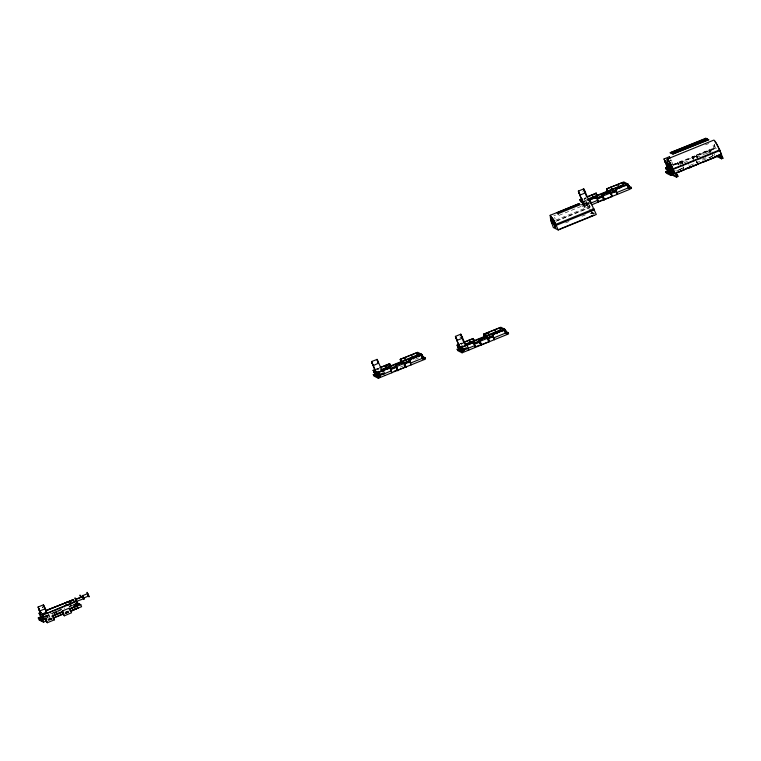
<?xml version="1.0" encoding="UTF-8"?>
<svg xmlns="http://www.w3.org/2000/svg" width="761" height="761" viewBox="0 0 761 761"><rect width="100%" height="100%" fill="white"/><g stroke="black" fill="none" stroke-linecap="round" stroke-linejoin="round"><path stroke-width="0.57" stroke-dasharray="3.81 2.85" d="M53.85 613.49L56.923 612.244L56.79 611.578M677.956 164.328L677.632 162.721L678.717 164.709M692.929 158.954L692.31 156.766L709.442 149.784L712.191 151.154M682.769 163.596L682.208 162.502L678.241 164.566M682.179 162.588L682.541 163.682M697.295 157.089C696.886 155.349 692.225 157.46 693.062 158.802M696.924 156.519L697.209 157.955M65.436 613.518L68.404 612.158M56.923 612.244L56.59 611.673M65.57 613.48L68.718 612.072M65.37 613.242L68.566 611.882M705.504 144.828L708.729 143.515M586.17 197.984L584.182 198.212L584.971 200.229M583.801 199.173L585.941 198.298M672.695 164.728L681.77 161.037L683.036 164.062L681.77 161.037M672.886 164.766L715.064 147.624L715.464 148.309L673.58 165.327M673.057 165.346L715.464 148.309A15.905 1.788 67.9 0 1 714.322 144.295M678.194 163.567L682.208 161.931L682.998 163.71M692.377 156.728L692.938 157.575L696.952 155.948L697.476 157.08M709.737 152.362L710.812 151.934L709.081 152.038L710.374 151.715M679.763 164.386L682.874 163.215M705.257 154.026L709.109 152.457L708.329 150.44L710.85 151.696M553.818 215.82L555.692 215.049M581.651 204.5L583.763 203.644M683.949 162.778L688.239 161.037M582.783 204.081L586.807 202.445M582.098 204.823L586.379 206.954L585.856 205.603L581.575 203.482L582.098 204.823L587.463 202.645L588.11 202.968M583.335 204.348L587.625 202.607M585.142 203.786L586.217 203.349L586.931 205.166L584.515 206.145M587.083 205.242L586.436 203.463L584.705 203.567L585.418 205.384L587.083 205.242L584.667 206.221L581.09 204.452M589.242 202.359L587.235 203.168L586.36 202.74M558.955 215.401L580.938 206.469M588.643 203.358L584.629 204.994L583.611 203.187M586.912 204.68L588.881 203.881M705.694 157.717L701.861 159.268L702.631 161.246M581.613 205.793L585.038 207.496L589.594 205.641M680.049 169.227L684.072 167.591M678.412 170.084L683.825 167.886M699.778 161.408L689.409 165.613L688.857 164.433M712.41 156.271L701.851 160.561L699.854 159.572M555.606 220.205L589.318 206.507L589.937 207.553L593.057 209.104M676.881 170.806L683.587 168.076L682.398 165.042M708.919 157.784L712.134 156.471M556.947 220.633L589.575 207.373L588.301 202.702M556.072 221.308L589.937 207.553L589.385 205.66M565.632 222.887L568.914 221.556M582.032 216.219L585.314 214.887M376.21 369.104L378.265 368.276M375.392 369.637L378.797 368.257M377.047 369.789L379.225 368.904M415.506 359.192L418.731 357.879M400.438 367.059L403.596 365.784M460.025 343.81L462.041 342.983M459.216 344.333L462.574 342.964M463.221 343.287L461.233 343.515L462.022 345.532M54.373 611.892L57.494 610.626M58.53 610.208L64.761 607.668M50.549 613.813L55.667 611.73M69.203 606.184L72.219 604.957M51.986 613.461L64.771 608.267M69.032 606.536L72.228 605.233M57.237 611.739L60.452 610.436M69.299 606.964L72.466 605.68M54.012 613.575L57.085 612.329L56.695 611.321M47.477 619.359L51.853 617.59M64.961 612.253L68.243 610.921M48.171 619.397L51.244 618.151M65.208 612.472L68.271 611.226M48.485 619.844L51.777 618.512M66.055 612.71L68.252 611.815M48.238 620.244L52.338 618.579M48.571 620.405L52.671 618.741M65.503 613.594L68.671 612.234M49.76 620.072L53.86 618.408M65.769 613.566L68.832 612.32M692.9 158.155L693.385 158.973M586.493 204.947L585.78 203.13L587.863 202.94M715.939 148.29L716.443 148.538M712.267 155.33L713.371 155.881M696.581 155.016L697.59 157.147M677.747 162.673L678.755 164.795M670.593 160.343L671.25 160.666L670.974 159.829M675.663 170.683L676.244 170.968M585.78 203.13L586.436 203.463M592.096 210.436L587.92 208.362L586.76 202.797M591.411 212.081L592.534 212.633L590.517 213.451L589.756 213.08M594.702 213.717L593.019 212.88L591.012 213.698L589.832 210.673M377.437 368.809L378.093 369.133M588.434 203.625L591.078 208.324M554.389 217.465L555.178 218.692M682.208 161.931L681.59 161.123L682.208 163.311M670.612 160.038L670.926 160.504L670.85 159.934M460.319 337.703L459.948 336.743M688.734 164.642L689.162 165.565M692.938 157.575L693.461 158.716M42.816 607.649L42.645 607.012M56.476 611.844L56.742 612.434M696.981 161.779L697.295 162.559M697.086 162.635L696.696 161.627M671.716 161.713L674.008 166.925M460.215 337.152L460.357 337.389M697.171 161.77L697.428 162.407M696.895 162.645L696.486 161.608L696.8 162.416M583.097 192.048L582.926 191.078M714.218 153.617L714.921 155.434M711.858 152.932L712.924 155.653M709.442 149.784L710.156 151.601M703.497 152.4L704.286 154.416L693.499 158.802L692.491 156.68L693.328 158.83M697.961 158.516L696.401 155.092L696.715 156.699M696.401 155.663L697.399 158.231M692.31 156.956L693.946 161.151M681.656 161.655L682.322 163.368M683.102 167.106L683.625 168.457M677.566 162.949L678.384 165.042M592.829 212.319L593.561 214.202M591.991 211.748L592.781 213.765M591.116 210.493L592.686 214.535M585.523 197.67L586.312 199.686M582.698 202.74L583.858 205.698M582.155 202.464L583.307 205.422M42.759 607.839L42.53 606.565M715.245 148.205L714.379 145.37A17.142 1.922 67.9 0 1 713.866 143.391M584.667 206.221L585.038 207.496M714.122 148.852A15.962 1.788 67.9 0 1 712.657 142.459M584.629 204.994L583.887 203.33L584.629 204.994"/><path stroke-width="1.14" d="M44.509 607.82L44.956 608.581L44.652 607.345M400.847 361.589L400.296 359.325L401.656 361.979M461.642 336.324L461.841 336.923M484.3 336.391L483.749 334.165L485.09 336.79M607.773 192.333L606.631 188.899L608.039 191.487M87.068 592.305L89.094 596.928L87.924 594.912M676.672 174.935L677.214 174.726L677.785 176.571L676.443 177.123L674.303 176.057L669.033 163.453L673.865 175.839L671.725 174.773L667.873 164.271A17.142 1.922 67.9 0 1 671.982 166.317L676.443 177.123M677.756 175.372L677.566 176.466L677.395 175.192M45.403 619.054L47.277 622.736L45.384 617.922L45.527 619.121L42.721 620.148L38.269 617.932L41.322 616.695M47.277 622.736L54.45 619.815L52.461 614.974L52.642 616.02M62.45 612.129L64.314 615.811L71.505 612.795L69.489 608.049L62.345 610.959L62.573 612.196L52.576 616.144M64.314 615.811L62.345 610.959M556.748 212.88L579.007 203.653L550.155 215.315L550.669 219.967L553.342 227.549L555.549 228.642L551.097 217.218L556.034 228.89L558.241 229.984L596.301 214.507L590.821 202.664L589.185 200.314L588.224 199.839L588.044 200.333M76.842 601.523L76.975 602.493M82.968 597.746C85.422 603.254 82.873 594.132 82.178 595.473M40.599 614.022L38.05 607.059L43.463 604.805L46.954 613.014M43.463 604.805L43.51 605.49M382.117 370.731L377.123 359.42L371.558 361.532L376.571 375.04M376.999 359.325L377.399 361.114M460.386 349.651L455.382 336.419L460.805 334.165L462.621 338.112L461.689 336.295M460.805 334.165L461.195 335.934M581.965 198.916L579.939 199.734L582.698 202.74L578.331 191.116L583.754 188.861L585.57 192.809L584.914 192.485M583.754 188.861L583.944 190.05M670.203 157.984L669.433 156.728L664.011 158.982L669.014 172.214M669.433 156.728L669.623 157.907M63.458 614.431L62.516 612.006M46.421 621.357L45.479 618.931M73.846 604.862L77.66 603.311L73.846 604.862L74.626 606.878L78.221 605.214L77.432 603.197M66.664 605.651L65.265 602.788L73.227 599.792L45.517 610.817L73.227 599.792L74.521 601.913M70.821 611.121L78.183 607.82M70.611 611.521L78.25 607.782M70.697 610.978L78.164 607.801L71.544 610.474M667.131 159.087L713.637 140.186A17.142 1.922 67.9 0 1 718.489 147.415L722.95 158.212L721.609 158.764L720.734 158.326L719.326 154.692M668.034 161.979L665.228 162.521M587.016 196.861L596.091 193.17L597.461 196.243M606.812 188.814L623.773 181.927L626.512 183.287L625.171 183.829L622.65 182.573L606.812 188.814L607.649 190.963M582.175 199.03L580.158 199.848L580.871 201.665L581.937 201.227M587.454 196.88L596.31 193.284M579.939 199.734L580.653 201.551L581.718 201.113M588.243 198.897L607.915 190.992M587.92 199.61L624.087 184.913L623.43 184.59L607.82 190.944L609.095 192.875M667.844 166.887L665.837 167.705L666.55 169.522M629.842 187.739L631.544 188.595L631.173 187.32L628.767 188.3L628.12 186.521L629.195 186.084L627.616 183.839L626.284 184.381L626.931 184.704L615.402 189.384L617.342 194.369L630.213 189.137L629.832 187.862L627.93 186.921M557.575 212.861L579.559 203.929L580.253 204.709L558.27 213.641L557.575 212.861L558.241 214.564M591.744 204.776L598.441 202.046L596.719 197.175L587.968 200.095L590.022 199.905L591.202 202.94M611.911 196.576L603.873 199.839L601.932 194.864L609.97 191.591L611.682 195.796M590.022 199.905L596.719 197.175M601.932 194.864L610.189 191.705M615.402 189.384L628.491 184.267M670.384 171.434L670.822 171.653L670.118 169.836L669.242 169.399L670.022 171.415L667.502 170.16L666.712 168.143L665.618 167.601L666.322 169.418L667.397 168.98M595.406 198.44L602.779 195.444M610.122 192.466L617.019 189.66M668.053 169.303L666.322 169.418M597.014 198.611L602.065 196.557L602.722 196.88M610.36 193.189L615.544 191.087L616.191 191.411M596.5 197.07L598.441 202.046L597.185 199.04L602.617 196.833M610.76 193.608L611.131 194.559L610.76 193.608L616.087 191.353M627.901 186.407L628.976 185.979M672.058 174.811L670.717 175.363L666.436 173.232L665.761 171.815L668.177 170.835L665.913 171.891M668.767 171.12L667.692 171.558L666.275 167.924M589.861 203.482L597.908 200.21M603.15 197.518L604.253 200.029L604.263 199.458L617.342 194.369L616.8 192.533L628.596 187.739M629.68 187.796L628.177 188.005L629.242 187.577L628.538 185.76L629.195 186.084M599.754 200.933L602.36 199.867M598.346 201.998L603.873 199.839L603.254 197.784M670.194 174.012L671.953 173.432M685.433 168.79L688.039 167.734M684.12 169.912L677.423 172.633L676.776 172.309M689.447 167.658L696.581 164.842M703.021 162.226L715.882 157.004L714.788 156.452M720.505 157.127L719.963 157.346L721.39 158.649L720.505 157.127L721.028 158.469L720.515 157.993M720.334 157.527L720.867 157.308M720.734 158.326L722.075 157.784L722.95 158.212M590.507 216.476L592.296 215.753M559.887 228.985L560.553 228.709M561.447 228.348L592.362 215.782M593.932 215.154L593.19 215.382M374.517 372.538L373.128 370.36L375.183 369.523M380.31 367.439L389.527 363.691L390.916 366.812M400.41 359.268L417.618 352.276L420.405 353.665L419.045 354.217L416.476 352.942L400.41 359.268L401.256 361.456M379.777 367.858L389.746 363.806M386.911 365.851L389.974 364.614L390.764 366.402M373.851 372.205L374.935 371.758M375.163 371.872L374.07 372.31L373.356 370.464M380.576 369.903L401.532 361.485M381.232 370.236L417.932 355.32L417.275 354.987L401.428 361.427L402.721 363.397M373.128 370.36L374.241 370.911L375.04 372.957L377.608 374.231L376.809 372.186L378.845 371.358L379.739 371.796M425.133 357.756L422.688 358.754L422.032 356.947L423.126 356.5L421.527 354.217L420.167 354.769L420.823 355.102L409.123 359.858L411.092 364.909L425.513 359.049L425.133 357.756L422.345 356.376M373.28 374.631L373.965 376.077L378.303 378.236L391.915 372.709L389.936 367.649L377.694 372.624L378.417 374.469L379.729 374.136L380.376 375.953L377.932 376.942L373.28 374.631L375.725 373.641M404.196 363.482L403.986 362.455L406.051 367.306L405.318 366.241L405.584 367.144L397.423 370.464L395.454 365.413L403.615 362.093L405.042 365.29M376.809 372.186L377.922 372.738L390.165 367.763M395.454 365.413L403.834 362.207M409.123 359.858L422.403 354.655M373.432 374.707L375.877 373.718M376.324 373.936L375.24 374.374L373.803 370.693M389.898 368.609L396.31 366.003M403.768 362.978L410.759 360.134M390.46 369.218L395.596 367.135L396.253 367.458C400.647 377.656 394.674 360.714 396.224 367.373L390.64 369.646L391.915 372.709L389.936 367.649M404.005 363.71L409.266 361.58L409.922 361.903M380.376 375.953L379.064 373.803L377.97 374.25L379.729 374.136M409.818 361.856L404.31 364.091L405.584 367.144M379.806 374.345L382.802 373.128L383.202 374.165M379.777 375.649L378.693 376.096L377.256 372.405M380.215 375.382L391.363 370.845M405.48 367.097L411.092 364.909L410.55 363.045L423.173 358.012L422.46 356.167M377.779 376.866L380.224 375.877L379.501 374.031M423.62 358.231L422.536 358.678L421.813 356.833L423.126 356.5M464.067 342.165L473.142 338.474L474.512 341.546M483.863 334.117L500.814 327.23L503.563 328.59L502.222 329.132L499.701 327.877L483.863 334.117L485.138 337.142M459.216 344.333L457.209 345.152L457.922 346.968L458.988 346.531M463.535 342.574L473.361 338.588M394.122 371.216L396.766 370.141M391.81 372.652L397.423 370.464L396.452 367.183L397.28 369.218L396.909 368.638M484.31 335.021L486.317 334.203M463.497 346.455L462.621 346.017L460.614 346.835L461.394 348.852L458.873 347.606L458.084 345.58L456.99 345.037L457.694 346.854L458.769 346.417M465.294 344.2L484.966 336.295M464.971 344.914L501.128 330.217L500.481 329.894L484.871 336.248L485.518 336.562M506.027 331.282L504.952 331.71L506.246 331.387L504.667 329.142L503.325 329.684L503.972 330.008L492.453 334.688L494.393 339.672L493.138 336.657L487.706 338.864C486.422 334.184 490.484 342.764 489.028 341.641M475.397 347.301L473.551 342.374L461.489 347.273L462.193 349.09M480.819 345.094L478.983 340.167L487.021 336.895L488.705 340.985L487.021 336.895M460.614 346.835L461.708 347.387L473.77 342.479M478.983 340.167L487.24 337.009M492.453 334.688L505.532 329.57M505.475 331.263L508.224 332.624L508.595 333.898L462.089 352.8L457.808 350.669L457.133 349.251L459.701 348.348M473.513 343.316L480.885 340.319M487.173 337.77L493.109 335.354M462.831 348.433L461.756 348.871L463.487 348.766L464.134 350.545L461.718 351.525L457.133 349.251M474.065 343.915L479.116 341.86L479.763 342.184M487.411 338.493L492.586 336.391L493.233 336.704M474.236 344.343L479.668 342.136M463.563 348.966L466.512 347.767L466.912 348.785M463.963 349.984L474.959 345.513M494.393 339.672L493.851 337.836L505.646 333.042L505.171 331.825M461.566 351.449L463.982 350.469L463.344 348.861M506.731 333.099L505.665 333.527L504.952 331.71M506.246 331.387L505.589 331.064L506.293 332.88L505.218 333.308L508.224 332.624M476.805 346.236L479.411 345.171M82.835 595.568L87.953 593.485M67.719 605.223L70.887 603.939L69.641 601.466L73.807 600.087M76.328 601.808L74.949 597.87L75.929 599.449L83.101 596.529M46.421 612.253L41.265 614.346L38.107 606.983M42.188 621.509L41.408 619.492L43.415 618.674L41.836 614.641L47.001 612.538L47.762 612.919L76.29 601L77.66 603.311M83.777 597.984L88.894 595.911M41.836 614.641L42.835 615.126L76.871 601.295M84.014 598.612L76.509 601.361M46.992 617.913L44.176 619.054L43.387 617.038L48.78 615.05L49.56 617.066M43.387 617.038L48.78 615.05M75.206 605.756L79.467 604.025M69.184 609.095L78.45 605.328L77.869 605.043L70.174 608.486M53.555 615.24L62.906 611.435M46.469 618.332L44.404 619.169L40.609 617.276M51.748 616.182L62.64 611.758M70.383 611.245L81.579 606.698L80.79 604.681L69.67 609.095L70.716 611.406M53.974 617.618L63.857 613.594M38.269 617.932L39.058 619.949L43.51 622.165L46.193 621.081M53.365 618.16L63.23 614.146M41.237 612.377L39.03 613.242L40.837 617.399M45.65 610.636L73.227 599.792M41.189 612.453L39.03 613.242L39.924 613.68L41.494 617.723L39.486 618.541L40.276 620.557M550.155 215.315L553.761 219.919L558.241 229.984M54.45 619.815L53.593 618.436M716.891 156.414L719.63 157.784L718.926 155.967M697.495 164.386L697.361 163.663M668.729 167.106L670.527 171.254M670.308 171.139L672.448 172.205M672.886 172.424L675.026 173.489L721.533 154.578L719.744 150.44A15.905 1.788 67.9 0 0 714.988 141.765M667.254 171.339L671.535 173.47M665.761 171.815L670.346 174.088L670.717 175.363M628.015 185.655L631.173 187.32M610.902 187.149L611.911 189.28L611.54 188.614M615.173 192.2L613.185 191.22L611.806 189.213L612.063 189.85M592.068 194.806L593.723 197.251M579.559 194.664L583.43 202.283M586.446 201.151L585.57 200.714L583.563 201.532L584.657 202.084M580.653 201.551L581.309 201.874L580.595 200.057M551.259 221.974L553.713 223.934M554.198 224.172L556.396 225.275L594.465 209.798L593.999 208.828L555.939 224.295L556.034 225.094C554.303 220.224 548.386 211.539 551.868 223.021M505.637 332.547L506.883 333.166L507.254 334.44M487.953 332.452L488.962 334.583L488.581 333.917M492.224 337.504L490.236 336.524L488.847 334.517L489.114 335.154M469.118 340.11L470.774 342.555M456.6 339.967L461.68 350.298L460.662 348.49M465.513 345.637L465.019 345.389L467.073 345.209L468.253 348.243M468.148 349.756L468.795 350.079M457.694 346.854L458.36 347.178M464.134 350.545L462.469 350.688L461.052 347.054M458.626 348.785L462.907 350.907M422.507 357.68L423.772 358.307L424.153 359.601M422.089 358.46L422.688 358.754M404.557 357.584L405.575 359.744L405.204 359.068M408.895 362.712L406.878 361.713L405.47 359.677L405.737 360.324M385.447 365.356L387.758 369.475M378.512 363.159L373.404 365.537L372.738 365.204M381.775 370.968L381.28 370.721L383.363 370.521L384.562 373.613M384.448 375.144L385.114 375.468M374.793 374.155L379.14 376.315L379.672 377.684M77.555 603.064L80.79 604.681M44.633 608.42L45.28 608.743L39.924 610.921L39.268 610.598M664.068 158.906L670.308 172.861L669.29 171.054M578.389 191.04L580.205 194.987L585.57 192.809L588.795 200.105M455.439 336.343L457.256 340.291L462.621 338.112L465.837 345.408M371.558 361.532L377.884 375.696L376.857 373.86M589.271 201.541L589.785 201.969M612.167 196.633L610.408 191.924L610.541 192.961M584.61 190.963L584.857 191.753M385.466 365.546L385.456 366.46M83.948 598.736L82.997 596.32L75.824 599.23L77.869 605.043M697.656 164.205L698.046 164.595L697.98 164.062M488.096 332.957L487.772 332.538L487.772 333.109M480.981 344.914C482.074 344.01 476.919 335.63 480.981 344.914L479.202 340.272M488.743 340.595L488.143 339.301M405.28 365.727L404.624 363.863L404.842 364.795M390.032 365.242L390.536 366.298M590.441 202.806L591.23 204.043M668.558 166.526L668.948 167.211A15.905 1.788 67.9 0 1 667.939 160.2A15.905 1.788 67.9 0 1 673.228 169.342L674.807 173.375M689.38 167.049L689.932 167.896L689.808 166.859M461.965 337.18L461.242 335.259L461.318 335.839M389.974 364.614L389.413 363.748L389.537 364.804M53.622 618.056L53.07 616.391L53.403 617.58M611.511 194.997L610.959 193.332L611.292 194.521M473.713 340.119L474.236 341.299M611.483 195.387L611.654 195.682M603.368 198.041C604.462 200 602.503 195.111 603.045 197.261M596.871 195.216L596.529 194.635L596.662 195.301M584.79 191.877C586.351 194.274 583.05 187.196 584.648 191.544M480.41 343.344C481.627 345.427 478.374 337.789 480.923 345.142M405.147 365.946L405.413 366.479M378.198 362.683L377.903 362.046M83.177 597.794C84.281 599.735 82.302 594.845 82.863 597.014M80.78 596.396L79.981 595.026L80.086 596.015M461.965 337.789L461.432 336.562M607.697 191.715L607.221 190.288L607.811 191.382M592.771 196.243L593.295 197.48M488.533 340.69L488.172 339.863M474.017 341.375L473.703 340.605M469.822 341.546L470.346 342.783M461.841 337.18L461.546 336.495M386.15 366.812L386.683 368.067M70.431 610.664L70.878 611.492L70.145 609.903M597.318 195.843L595.977 193.227L595.977 193.798M484.862 336.685L484.3 335.582L484.633 336.762M474.369 341.147L473.028 338.531L473.161 339.568M401.418 361.875L400.857 360.762L401.19 361.96M390.307 366.383L390.022 365.613M389.965 366.012L390.231 366.65M378.179 362.065L377.856 361.465L378.274 362.341M87.915 594.446L88.504 595.521L87.743 593.951M44.633 607.497L43.91 605.889L44.09 606.783M721.609 158.764L719.973 155.016L676.149 172.833L677.785 176.571M718.945 154.502L720.363 158.136L719.078 155.301M716.948 155.358L717.471 156.709L716.415 155.577M669.68 169.617L671.097 173.251M669.67 171.244L670.308 172.861M668.462 171.938L667.33 167.905M627.616 183.839L628.405 185.855M625.171 183.829L625.961 185.846M622.65 182.573L623.43 184.59M619.254 186.873L619.882 188.49M617.827 184.533L618.607 186.559M615.62 189.499L616.8 192.533M612.301 196.195L610.969 192.771L602.921 196.034L602.303 195.225L602.921 197.413M607.031 188.918L608.087 191.839M606.631 189.089L607.858 192.238M602.151 194.968L603.93 199.61M596.091 193.17L596.928 195.32M585.437 193.827L586.617 196.852M504.667 329.142L505.456 331.159M502.222 329.132L503.011 331.149M499.701 327.877L500.481 329.894M496.305 332.176L496.933 333.794M494.869 329.836L495.658 331.863M492.671 334.802L493.851 337.836M484.082 334.222L484.919 336.381M483.682 334.393L484.5 336.495M473.142 338.474L474.407 341.499M473.028 339.102L474.027 341.67M473.551 342.374L475.492 347.349M462.488 339.13L464.067 343.163M461.708 347.387L462.412 349.204M461.042 348.681L461.68 350.298M459.834 349.385L458.702 345.351M457.646 345.361L459.064 348.995M421.527 354.217L422.326 356.272M419.045 354.217L419.844 356.262M416.476 352.942L417.275 354.987M413.042 357.309L413.68 358.945M411.577 354.93L412.376 356.985M409.342 359.963L410.55 363.045M400.628 359.382L401.485 361.57M400.219 359.553L401.047 361.684M395.672 365.518L397.48 370.236M389.527 363.691L390.726 366.773M377.922 372.738L378.636 374.583M377.247 374.06L377.884 375.696M376.02 374.764L374.869 370.674M75.016 604.177L75.805 606.194M69.993 601.637L70.887 603.939M52.899 616.305L53.299 617.314M47.144 615.506L47.924 617.523M42.835 615.126L43.615 617.152M42.721 620.148L43.51 622.165M721.019 155.063L722.075 157.784M584.144 190.631L584.381 191.258M44.1 607.202L43.662 605.984M596.301 194.826L596.529 195.453M378.331 362.255L377.446 360.429L377.523 361.018M82.483 596.491L82.711 597.109M87.439 593.656L87.135 592.638M689.323 166.925L689.552 167.705M505.646 333.042L505.818 333.603M461.718 351.525L462.089 352.8M377.932 376.942L378.303 378.236M488.067 339.064L488.828 340.567M581.651 200.048L582.155 202.464M38.507 608.087L39.601 610.76L38.545 608.068M45.869 619.321L46.687 621.318L45.898 619.302M75.529 599.278L76.347 601.285L75.558 599.259M371.967 362.655L373.071 365.375L371.967 362.655M455.849 337.456L456.933 340.129L455.887 337.437M578.798 192.153L579.882 194.826L578.836 192.133M664.477 160.01L665.561 162.692L664.477 160.01M705.808 138.264L670.022 152.809L706.256 138.483L705.808 138.264M706.693 138.702L670.907 153.246L707.131 138.921L706.693 138.702M707.568 139.139L671.782 153.684L708.006 139.358L707.568 139.139M708.443 139.577L672.657 154.122L708.881 139.796L708.443 139.577M627.035 183.544L625.694 184.086L627.035 183.544M719.659 149.907L673.152 168.809L673.228 169.342L719.963 150.545L719.659 149.907M420.928 353.922L419.568 354.474L420.928 353.922M404.624 363.292L396.462 366.602L397.813 370.084L405.974 366.764L404.624 363.292M504.067 328.838L502.726 329.38L504.067 328.838M488.02 338.074L479.972 341.337L481.313 344.762L489.352 341.499L488.02 338.074M603.188 196.566L602.921 196.034L604.263 199.458L603.188 196.566M404.785 365.099L404.462 364.281L404.785 365.099"/></g></svg>
